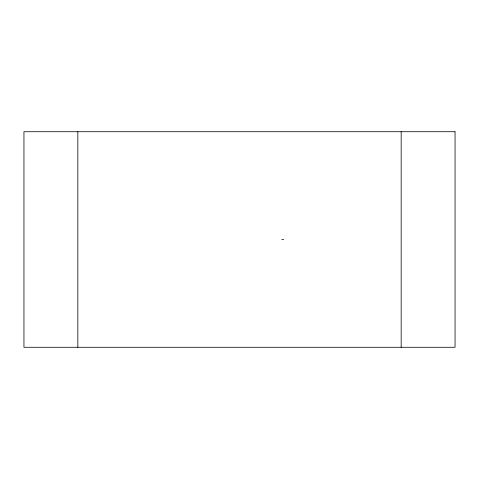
<?xml version="1.0" encoding="UTF-8"?>
<svg xmlns="http://www.w3.org/2000/svg" width="479" height="479" viewBox="0 0 479 479"><rect width="100%" height="100%" fill="white"/><g stroke="black" fill="none" stroke-linecap="round" stroke-linejoin="round"><path stroke-width="0.72" d="M281.772 239.5L283.688 239.5M401.163 131.725L401.163 347.275M77.838 131.725L77.838 347.275M455.05 131.725L23.95 131.725L23.95 347.275L455.05 347.275L455.05 131.725"/></g></svg>
